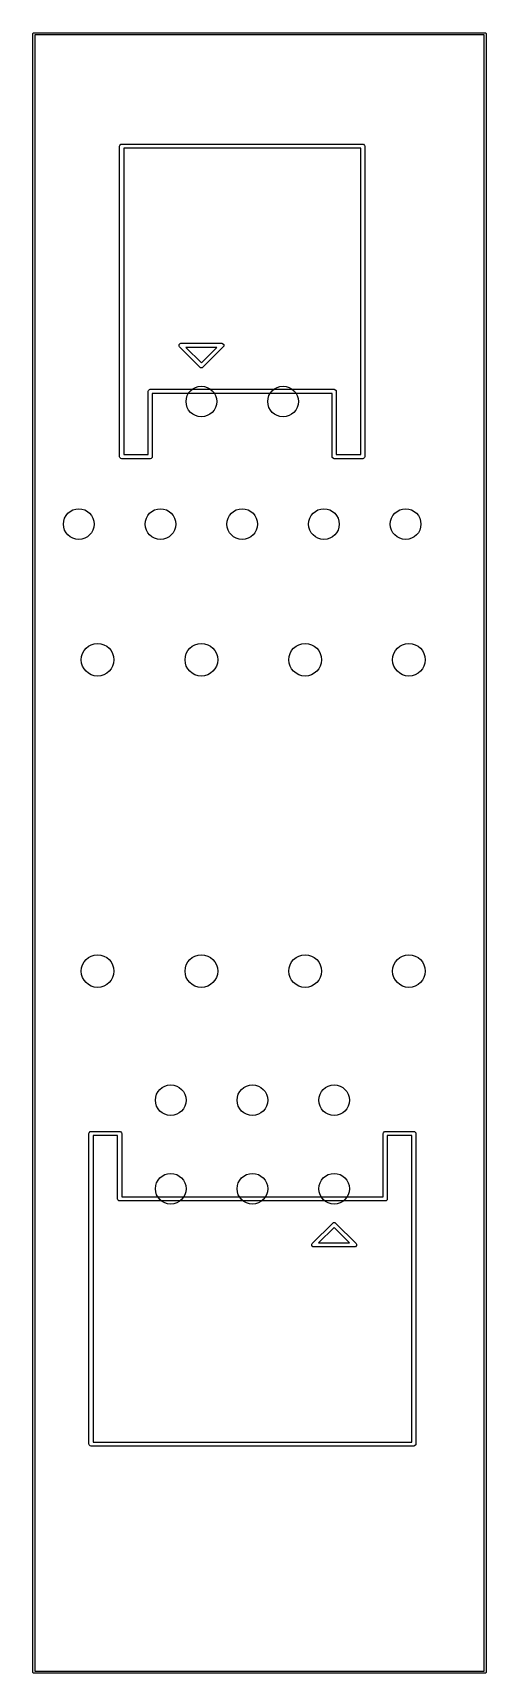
# Model space of a CAD drawing. Extents: x 145.4 to 156.5, y -80.6 to -40.5.
import ezdxf

# ---------------------------------------------------------------- set-up
doc = ezdxf.new("R2010")
doc.units = 0
doc.layers.add('BLACK', color=7, linetype='CONTINUOUS')

msp = doc.modelspace()

# ---------------------------------------------------------------- linework, layer by layer
at = {"layer": 'BLACK', "linetype": 'CONTINUOUS'}
for p, q in [((145.375, -40.5), (145.376903, -40.490433)), ((145.375, -80.6), (145.375, -40.5)), ((145.376903, -40.490433), (145.390433, -40.476903)), ((145.390433, -40.476903), (145.4, -40.475)), ((145.4, -40.475), (156.446071, -40.475)), ((145.425, -40.525), (145.425, -80.575)), ((156.421071, -40.525), (145.425, -40.525)), ((156.421071, -80.575), (156.421071, -40.525)), ((156.446071, -40.475), (156.455638, -40.476903)), ((156.455638, -40.476903), (156.469168, -40.490433)), ((156.469168, -40.490433), (156.471071, -40.5)), ((156.471071, -40.5), (156.471071, -80.6)), ((147.5, -43.25), (147.503806, -43.230866)), ((147.5, -50.85), (147.5, -43.25)), ((147.503806, -43.230866), (147.530866, -43.203806)), ((147.530866, -43.203806), (147.55, -43.2)), ((147.55, -43.2), (153.45, -43.2)), ((147.6, -43.3), (147.6, -50.8)), ((153.4, -43.3), (147.6, -43.3)), ((153.4, -50.8), (153.4, -43.3)), ((153.45, -43.2), (153.469134, -43.203806)), ((153.469134, -43.203806), (153.496194, -43.230866)), ((153.496194, -43.230866), (153.5, -43.25)), ((153.5, -43.25), (153.5, -50.85)), ((148.953806, -48.105866), (148.980866, -48.078806)), ((148.953806, -48.144134), (148.953806, -48.105866)), ((148.964645, -48.160355), (148.953806, -48.144134)), ((149.464645, -48.660355), (148.964645, -48.160355)), ((148.980866, -48.078806), (149, -48.075)), ((149, -48.075), (150, -48.075)), ((149.12071, -48.175), (149.5, -48.55429)), ((149.87929, -48.175), (149.12071, -48.175)), ((149.5, -48.55429), (149.87929, -48.175)), ((150.035355, -48.160355), (149.535355, -48.660355)), ((150, -48.075), (150.019134, -48.078806)), ((150.019134, -48.078806), (150.046194, -48.105866)), ((150.046194, -48.144134), (150.035355, -48.160355)), ((150.046194, -48.105866), (150.046194, -48.144134)), ((149.480866, -48.671194), (149.464645, -48.660355)), ((149.519134, -48.671194), (149.480866, -48.671194)), ((149.535355, -48.660355), (149.519134, -48.671194)), ((148.2, -49.25), (148.203806, -49.230866)), ((148.2, -50.8), (148.2, -49.25)), ((148.203806, -49.230866), (148.230866, -49.203806)), ((148.230866, -49.203806), (148.25, -49.2)), ((148.25, -49.2), (152.75, -49.2)), ((152.7, -49.3), (148.3, -49.3)), ((148.3, -49.3), (148.3, -50.85)), ((152.7, -50.85), (152.7, -49.3)), ((152.75, -49.2), (152.769134, -49.203806)), ((152.769134, -49.203806), (152.796194, -49.230866)), ((152.796194, -49.230866), (152.8, -49.25)), ((152.8, -49.25), (152.8, -50.8)), ((147.503806, -50.869134), (147.5, -50.85)), ((147.530866, -50.896194), (147.503806, -50.869134)), ((147.55, -50.9), (147.530866, -50.896194)), ((148.25, -50.9), (147.55, -50.9)), ((147.6, -50.8), (148.2, -50.8)), ((148.269134, -50.896194), (148.25, -50.9)), ((148.296194, -50.869134), (148.269134, -50.896194)), ((148.3, -50.85), (148.296194, -50.869134)), ((152.703806, -50.869134), (152.7, -50.85)), ((152.730866, -50.896194), (152.703806, -50.869134)), ((152.75, -50.9), (152.730866, -50.896194)), ((153.45, -50.9), (152.75, -50.9)), ((152.8, -50.8), (153.4, -50.8)), ((153.469134, -50.896194), (153.45, -50.9)), ((153.496194, -50.869134), (153.469134, -50.896194)), ((153.5, -50.85), (153.496194, -50.869134)), ((146.75, -67.4167), (146.753806, -67.397566)), ((146.75, -75.0167), (146.75, -67.4167)), ((146.753806, -67.397566), (146.780866, -67.370506)), ((146.780866, -67.370506), (146.8, -67.3667)), ((146.8, -67.3667), (147.5, -67.3667)), ((147.5, -67.3667), (147.519134, -67.370506)), ((147.519134, -67.370506), (147.546194, -67.397566)), ((147.546194, -67.397566), (147.55, -67.4167)), ((147.55, -67.4167), (147.55, -68.9667)), ((153.95, -67.4167), (153.953806, -67.397566)), ((153.95, -68.9667), (153.95, -67.4167)), ((153.953806, -67.397566), (153.980866, -67.370506)), ((153.980866, -67.370506), (154, -67.3667)), ((154, -67.3667), (154.7, -67.3667)), ((154.7, -67.3667), (154.719134, -67.370506)), ((154.719134, -67.370506), (154.746194, -67.397566)), ((154.746194, -67.397566), (154.75, -67.4167)), ((154.75, -67.4167), (154.75, -75.0167)), ((146.85, -67.4667), (146.85, -74.9667)), ((147.45, -67.4667), (146.85, -67.4667)), ((147.45, -69.0167), (147.45, -67.4667)), ((154.65, -67.4667), (154.05, -67.4667)), ((154.05, -67.4667), (154.05, -69.0167)), ((154.65, -74.9667), (154.65, -67.4667)), ((147.453806, -69.035834), (147.45, -69.0167)), ((147.480866, -69.062894), (147.453806, -69.035834)), ((147.55, -68.9667), (153.95, -68.9667)), ((154.046194, -69.035834), (154.019134, -69.062894)), ((154.05, -69.0167), (154.046194, -69.035834)), ((147.5, -69.0667), (147.480866, -69.062894)), ((154, -69.0667), (147.5, -69.0667)), ((154.019134, -69.062894), (154, -69.0667)), ((152.214645, -70.106345), (152.714645, -69.606345)), ((152.75, -69.71241), (152.37071, -70.0917)), ((152.714645, -69.606345), (152.730866, -69.595506)), ((152.730866, -69.595506), (152.769134, -69.595506)), ((153.12929, -70.0917), (152.75, -69.71241)), ((152.769134, -69.595506), (152.785355, -69.606345)), ((152.785355, -69.606345), (153.285355, -70.106345)), ((152.203806, -70.122566), (152.214645, -70.106345)), ((152.203806, -70.160834), (152.203806, -70.122566)), ((152.230866, -70.187894), (152.203806, -70.160834)), ((152.25, -70.1917), (152.230866, -70.187894)), ((153.25, -70.1917), (152.25, -70.1917)), ((152.37071, -70.0917), (153.12929, -70.0917)), ((153.269134, -70.187894), (153.25, -70.1917)), ((153.296194, -70.160834), (153.269134, -70.187894)), ((153.285355, -70.106345), (153.296194, -70.122566)), ((153.296194, -70.122566), (153.296194, -70.160834)), ((146.753806, -75.035834), (146.75, -75.0167)), ((146.780866, -75.062894), (146.753806, -75.035834)), ((146.8, -75.0667), (146.780866, -75.062894)), ((154.7, -75.0667), (146.8, -75.0667)), ((146.85, -74.9667), (154.65, -74.9667)), ((154.719134, -75.062894), (154.7, -75.0667)), ((154.746194, -75.035834), (154.719134, -75.062894)), ((154.75, -75.0167), (154.746194, -75.035834)), ((145.376903, -80.609567), (145.375, -80.6)), ((145.390433, -80.623097), (145.376903, -80.609567)), ((145.4, -80.625), (145.390433, -80.623097)), ((156.446071, -80.625), (145.4, -80.625)), ((145.425, -80.575), (156.421071, -80.575)), ((156.455638, -80.623097), (156.446071, -80.625)), ((156.469168, -80.609567), (156.455638, -80.623097)), ((156.471071, -80.6), (156.469168, -80.609567))]:
    msp.add_line(p, q, dxfattribs=at)
at = {"layer": 'BLACK'}
for centre, radius in [((149.5, -49.5), 0.375), ((149.5, -49.5), 0.375), ((151.5, -49.5), 0.375), ((151.5, -49.5), 0.375), ((146.5, -52.5), 0.375), ((146.5, -52.5), 0.375), ((148.5, -52.5), 0.375), ((148.5, -52.5), 0.375), ((148.5, -52.5), 0.375), ((148.5, -52.5), 0.375), ((150.5, -52.5), 0.375), ((150.5, -52.5), 0.375), ((150.5, -52.5), 0.375), ((150.5, -52.5), 0.375), ((152.5, -52.5), 0.375), ((152.5, -52.5), 0.375), ((152.5, -52.5), 0.375), ((152.5, -52.5), 0.375), ((154.5, -52.5), 0.375), ((154.5, -52.5), 0.375), ((146.96, -55.8205), 0.4), ((146.96, -55.8205), 0.4), ((149.5, -55.8205), 0.4), ((149.5, -55.8205), 0.4), ((152.04, -55.8205), 0.4), ((152.04, -55.8205), 0.4), ((154.58, -55.8205), 0.4), ((154.58, -55.8205), 0.4), ((146.96, -63.4405), 0.4), ((146.96, -63.4405), 0.4), ((149.5, -63.4405), 0.4), ((149.5, -63.4405), 0.4), ((152.04, -63.4405), 0.4), ((152.04, -63.4405), 0.4), ((154.58, -63.4405), 0.4), ((154.58, -63.4405), 0.4), ((148.75, -66.6), 0.375), ((148.75, -66.6), 0.375), ((150.75, -66.6), 0.375), ((150.75, -66.6), 0.375), ((152.75, -66.6), 0.375), ((152.75, -66.6), 0.375), ((148.75, -68.7667), 0.375), ((148.75, -68.7667), 0.375), ((150.75, -68.7667), 0.375), ((150.75, -68.7667), 0.375), ((152.75, -68.7667), 0.375), ((152.75, -68.7667), 0.375)]:
    msp.add_circle(centre, radius, dxfattribs=at)
at = {"layer": 'WHITE'}
for centre, radius in [((149.5, -49.5), 0.375), ((151.5, -49.5), 0.375), ((146.5, -52.5), 0.375), ((148.5, -52.5), 0.375), ((148.5, -52.5), 0.375), ((150.5, -52.5), 0.375), ((150.5, -52.5), 0.375), ((152.5, -52.5), 0.375), ((152.5, -52.5), 0.375), ((154.5, -52.5), 0.375), ((146.96, -55.8205), 0.4), ((149.5, -55.8205), 0.4), ((152.04, -55.8205), 0.4), ((154.58, -55.8205), 0.4), ((146.96, -63.4405), 0.4), ((149.5, -63.4405), 0.4), ((152.04, -63.4405), 0.4), ((154.58, -63.4405), 0.4), ((148.75, -66.6), 0.375), ((150.75, -66.6), 0.375), ((152.75, -66.6), 0.375), ((148.75, -68.7667), 0.375), ((150.75, -68.7667), 0.375), ((152.75, -68.7667), 0.375)]:
    msp.add_circle(centre, radius, dxfattribs=at)

doc.saveas('drawing.dxf')
